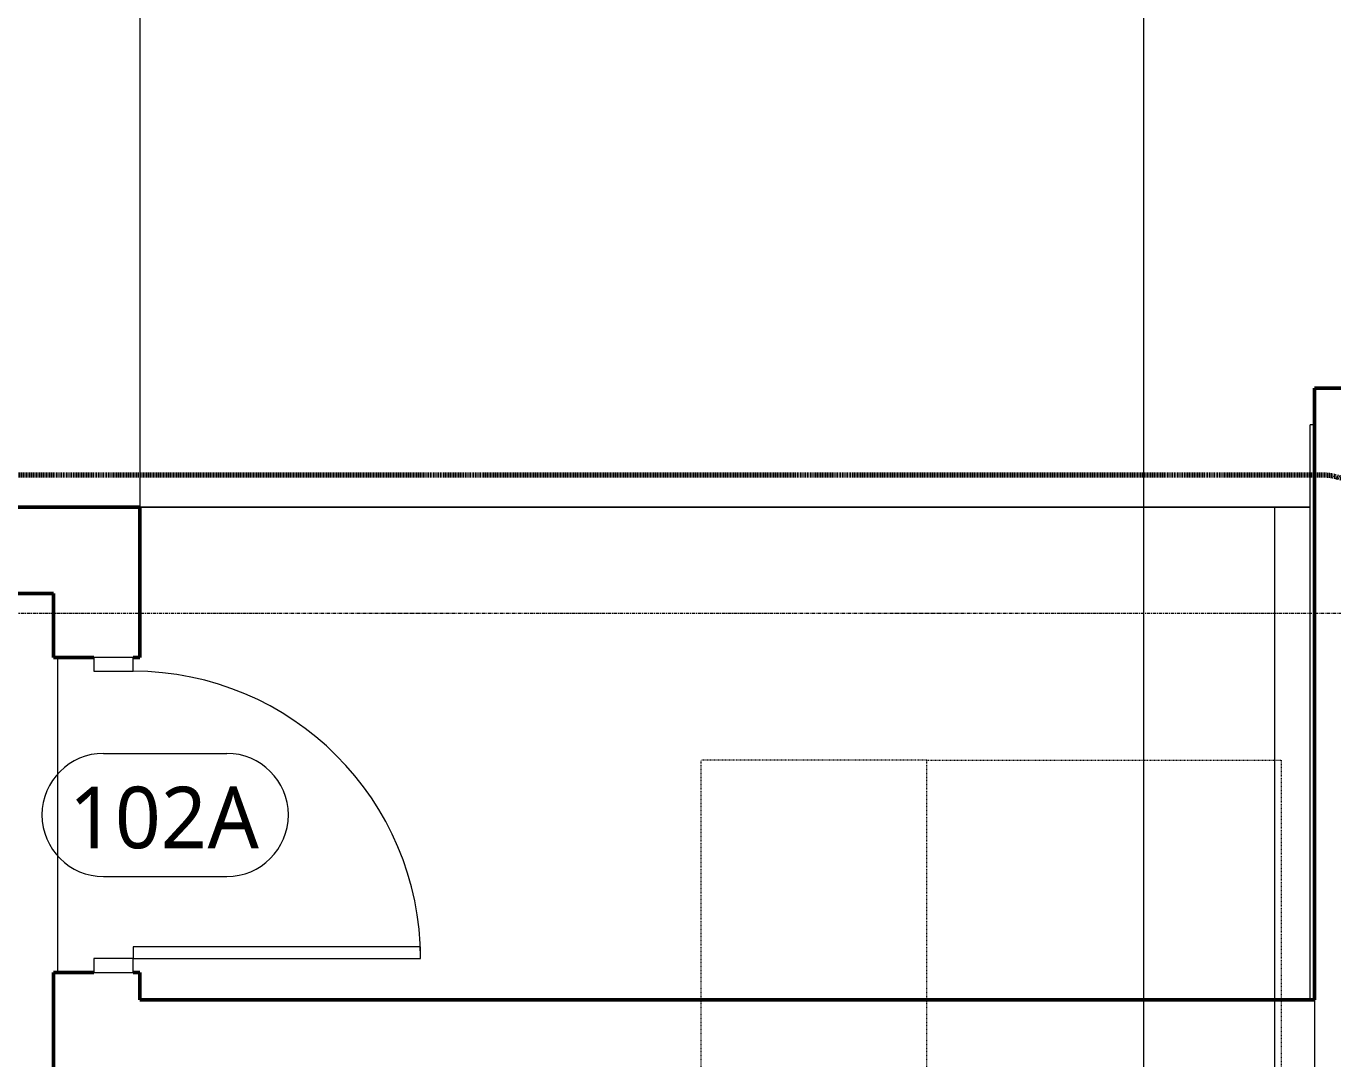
# Model space of a CAD drawing. Header units: inches. Extents: x -1548 to 1644, y -860 to 924.
# Drawn here: x -790.6 to -599.7, y 432.4 to 583.3 of the extents above; entities that cross this region are included whole.
import ezdxf

# ---------------------------------------------------------------- set-up
doc = ezdxf.new("R2010")
doc.units = ezdxf.units.IN
doc.header["$MEASUREMENT"] = 0
for name, pattern in [('Dash Dot 3_16_', [0.3125, 0.1875, -0.0625, 0, -0.0625]), ('Grid Line', [0.875, 0.5, -0.125, 0.125, -0.125]), ('Overhead 1_16_', [0.101562, 0.0625, -0.039062])]:
    doc.linetypes.add(name, pattern=pattern)
for name, color, linetype, lineweight in [('A-ANNO-DIMS', 211, 'Continuous', 9), ('A-ANNO-DIMS-96', 211, 'Continuous', 9), ('A-ANNO-SYMB', 150, 'Continuous', 9), ('A-DOOR', 31, 'Continuous', 13), ('A-DOOR-FRAM', 31, 'Continuous', 20), ('A-DOOR-IDEN', 31, 'Continuous', 9), ('A-FLOR', 192, 'Continuous', 13), ('A-WALL', 113, 'Continuous', 13), ('E-ARBL-BNDY', 71, 'Continuous', 9), ('G-ANNO-SYMB', 111, 'Continuous', 9), ('S-GRID', 1, 'Continuous', 9), ('S-STRS-MBND', 31, 'Overhead 1_16_', 9)]:
    doc.layers.add(name, color=color, linetype=linetype, lineweight=lineweight)
doc.styles.add('Trebuchet MS', font='trebuc.ttf', dxfattribs={"width": 0.8, "height": 9})
doc.styles.add('Trebuchet MS_1', font='trebuc.ttf', dxfattribs={"height": 9})
doc.dimstyles.new('Linear_-_3_32__Trebuchet_MS', dxfattribs={"dimscale": 12, "dimtxt": 9.278558, "dimasz": 0.375, "dimexe": 0.5, "dimexo": 0.5, "dimgap": 0.125, "dimtad": 1, "dimdec": 4, "dimrnd": 0.0625, "dimzin": 3, "dimdsep": 46, "dimlunit": 4, "dimtxsty": 'Trebuchet MS', "dimblk1": 'OBLIQUE', "dimblk2": 'OBLIQUE', "dimsah": 1, "dimcen": 0.09, "dimdle": 0.375, "dimazin": 0, "dimtfac": 1, "dimtdec": 4, "dimtix": 1, "dimtmove": 0, "dimatfit": 3, "dimfxl": 1, "dimtvp": 1, "dimfrac": 2, "dimtolj": 1, "dimtzin": 0, "dimarcsym": 2})

# ---------------------------------------------------------------- blocks, each defined once
blk = doc.blocks.new('Snowdon Towers Sample Structural_rvt-1-L1')
at = {"layer": 'A-FLOR', "color": 10}
blk.add_line((-603, 513), (-774, 513), dxfattribs=at)
blk = doc.blocks.new('Snowdon Towers Sample Electrical_rvt-1-L1')
at = {"layer": 'E-ARBL-BNDY', "color": 253}
for p, q in [((-602.38, 530.38), (-602.38, -354.5)), ((-602.38, 530.38), (-476.38, 530.38)), ((-1338, 513), (-608.18, 513)), ((-608.18, 105.25), (-608.18, 513))]:
    blk.add_line(p, q, dxfattribs=at)
blk = doc.blocks.new('Snowdon Towers Sample Site_rvt-1-L1')
at = {"layer": 'A-FLOR', "color": 10}
blk.add_line((-774, 513), (-603, 513), dxfattribs=at)
blk = doc.blocks.new('Door-Passage-Single-Flush - 42_ x 96_ _Exterior_-2162731-L1')
at = {"layer": 'A-DOOR', "lineweight": 20}
for p, q in [((21, 47.5625), (19.25, 47.5625)), ((19.25, 47.5625), (19.25, 5.5625)), ((21, 5.5625), (21, 47.5625)), ((19.25, 5.5625), (21, 5.5625))]:
    blk.add_line(p, q, dxfattribs=at)
at = {"layer": 'A-DOOR', "lineweight": 9}
blk.add_arc((21, 5.5625), 42, 90, 180, dxfattribs=at)
at = {"layer": 'A-DOOR-FRAM'}
for p, q in [((-21, 5.5625), (-23, 5.5625)), ((-23, 5.5625), (-23, -0.1875)), ((-21, -0.1875), (-21, 5.5625)), ((21, 5.5625), (21, -0.1875)), ((23, 5.5625), (21, 5.5625)), ((23, -0.1875), (23, 5.5625)), ((-23, -0.1875), (-21, -0.1875)), ((21, -0.1875), (23, -0.1875))]:
    blk.add_line(p, q, dxfattribs=at)
blk = doc.blocks.new('DIMBLOCK2-L1')
at = {"layer": 'A-ANNO-DIMS-96'}
for p, q in [((-1195.5, 792.49), (-1195.5, 798.49)), ((-774, 792.49), (-774, 798.49)), ((-1195.5, 792.49), (-774, 792.49)), ((-1195.5, 792.49), (-1195.5, 531)), ((-774, 792.49), (-774, 506.38))]:
    blk.add_line(p, q, dxfattribs=at)
at = {"layer": 'A-ANNO-DIMS-96', "lineweight": 70}
for p, q in [((-1195.5, 792.49), (-1193.25, 794.74)), ((-774, 792.49), (-771.75, 794.74)), ((-1195.5, 792.49), (-1197.75, 790.24)), ((-774, 792.49), (-776.25, 790.24))]:
    blk.add_line(p, q, dxfattribs=at)
at = {"layer": 'A-ANNO-DIMS-96', "color": 0, "insert": (-1006.77, 805.5), "char_height": 9, "width": 52.8406, "attachment_point": 1, "line_spacing_factor": 1.048425, "style": 'Trebuchet MS'}
blk.add_mtext('35\' - 1 1/2"', dxfattribs=at)
blk = doc.blocks.new('_Oblique')
at = {"color": 0, "linetype": 'ByBlock', "lineweight": -2}
blk.add_line((-0.5, -0.5), (0.5, 0.5), dxfattribs=at)
blk = doc.blocks.new('DIMBLOCK3-L1')
at = {"layer": 'A-ANNO-DIMS-96'}
for p, q in [((-774, 792.49), (-774, 798.49)), ((-597, 792.49), (-597, 798.49)), ((-774, 792.49), (-597, 792.49)), ((-774, 792.49), (-774, 506.38)), ((-597, 792.49), (-597, 519))]:
    blk.add_line(p, q, dxfattribs=at)
at = {"layer": 'A-ANNO-DIMS-96', "lineweight": 70}
for p, q in [((-774, 792.49), (-771.75, 794.74)), ((-597, 792.49), (-594.75, 794.74)), ((-774, 792.49), (-776.25, 790.24)), ((-597, 792.49), (-599.25, 790.24))]:
    blk.add_line(p, q, dxfattribs=at)
at = {"layer": 'A-ANNO-DIMS-96', "color": 0, "insert": (-699.1, 805.5), "char_height": 9, "width": 32.6479, "attachment_point": 1, "line_spacing_factor": 1.048425, "style": 'Trebuchet MS'}
blk.add_mtext('14\' - 9"', dxfattribs=at)
blk = doc.blocks.new('DIMBLOCK17-L1')
at = {"layer": 'A-ANNO-DIMS-96'}
for p, q in [((-1338, 864.49), (-1338, 870.49)), ((753.06, 864.49), (753.06, 870.49)), ((-1342.5, 864.49), (757.56, 864.49)), ((-1338, 864.49), (-1338, 531)), ((753.06, 864.49), (753.06, 540.71))]:
    blk.add_line(p, q, dxfattribs=at)
at = {"layer": 'A-ANNO-DIMS-96', "lineweight": 70}
for p, q in [((-1338, 864.49), (-1335.75, 866.74)), ((753.06, 864.49), (755.31, 866.74)), ((-1338, 864.49), (-1340.25, 862.24)), ((753.06, 864.49), (750.81, 862.24))]:
    blk.add_line(p, q, dxfattribs=at)
at = {"layer": 'A-ANNO-DIMS-96', "color": 0, "insert": (-319.21, 877.5), "char_height": 9, "width": 64.1636, "attachment_point": 1, "line_spacing_factor": 1.048425, "style": 'Trebuchet MS'}
blk.add_mtext('174\' - 3 1/16"', dxfattribs=at)
blk = doc.blocks.new('Door Tag - Door Tag-2240266-L1')
at = {"layer": 'A-DOOR-IDEN'}
for p, q in [((-0.09375, 0.09375), (0.09375, 0.09375)), ((-0.09375, -0.09375), (0.09375, -0.09375))]:
    blk.add_line(p, q, dxfattribs=at)
for centre, start, end in [((-0.09375, 0), 90, 270), ((0.09375, 0), 270, 90)]:
    blk.add_arc(centre, 0.09375, start, end, dxfattribs=at)

msp = doc.modelspace()

# ---------------------------------------------------------------- linework, layer by layer
at = {"layer": 'A-ANNO-SYMB', "linetype": 'Dash Dot 3_16_', "lineweight": 70}
msp.add_line((-601.31081, 517.6711), (-1193.49035, 517.6711), dxfattribs=at)
msp.add_arc((-601.31081, 508.6711), 9, 0, 90, dxfattribs=at)
at = {"layer": 'A-FLOR'}
for p, q in [((-603, 513), (-774, 513)), ((-786, 445), (-786, 491))]:
    msp.add_line(p, q, dxfattribs=at)
at = {"layer": 'A-WALL', "lineweight": 50}
for p, q in [((-602.375, 441), (-602.375, 530.375)), ((-573.25, 530.375), (-602.375, 530.375)), ((-774, 513), (-804, 513)), ((-774, 491), (-774, 513)), ((-786.625, 500.375), (-798, 500.375)), ((-786.625, 500.375), (-786.625, 491)), ((-780.75, 491), (-786.625, 491)), ((-774, 491), (-775, 491)), ((-786.625, 445), (-786.625, 428.375)), ((-780.75, 445), (-786.625, 445)), ((-774, 445), (-775, 445)), ((-774, 441), (-774, 445)), ((-602.375, 441), (-774, 441))]:
    msp.add_line(p, q, dxfattribs=at)
at = {"layer": 'A-WALL'}
for p in [(-603, 441), (-602.375, 525)]:
    msp.add_line(p, (-603, 525), dxfattribs=at)
at = {"layer": 'G-ANNO-SYMB'}
msp.add_line((-627.28888, -454.5), (-627.28888, 721.5), dxfattribs=at)
at = {"layer": 'S-GRID', "linetype": 'Grid Line'}
msp.add_line((-1479.1199, 497.5), (1029.23722, 497.5), dxfattribs=at)
at = {"layer": 'S-STRS-MBND'}
for p, q in [((-692, 428), (-692, 476)), ((-659, 476), (-692, 476)), ((-659, 476), (-607.25, 476)), ((-659, 428), (-659, 476)), ((-607.25, 476), (-607.25, 414))]:
    msp.add_line(p, q, dxfattribs=at)

# ---------------------------------------------------------------- block references
at = {"lineweight": 5}
for name in ['Snowdon Towers Sample Site_rvt-1-L1', 'Snowdon Towers Sample Electrical_rvt-1-L1', 'Snowdon Towers Sample Structural_rvt-1-L1']:
    msp.add_blockref(name, (0, 0), dxfattribs=at)
at = {"layer": 'A-DOOR', "rotation": 269.9999999999998}
msp.add_blockref('Door-Passage-Single-Flush - 42_ x 96_ _Exterior_-2162731-L1', (-780.5625, 468), dxfattribs=at)
at = {"layer": 'A-DOOR-IDEN', "xscale": 95.99999999999994, "yscale": 95.99999999999994, "zscale": 95.99999999999994}
msp.add_blockref('Door Tag - Door Tag-2240266-L1', (-770.3125, 468), dxfattribs=at)

# ---------------------------------------------------------------- texts
at = {"layer": 'A-DOOR-IDEN', "char_height": 9, "attachment_point": 1, "style": 'Trebuchet MS_1'}
for s, insert, width in [('102', (-784.35697, 472.13091), 24.543), ('A', (-764.10697, 472.13091), 9.09)]:
    msp.add_mtext(s, dxfattribs=dict(at, insert=insert, width=width))

# ---------------------------------------------------------------- dimensions: what is measured, and where the dimension line sits
at = {"layer": 'A-ANNO-DIMS'}
for base, p1, p2, override, picture, middle in [((753.05543, 864.48785), (-1338, 525), (753.05543, 534.7106), {"dimpost": '<>', "dimfxl": 2091.077981}, 'DIMBLOCK17-L1', (-292.47228, 870.58179)), ((-774, 792.48785), (-1195.5, 525), (-774, 500.375), {"dimpost": '<>', "dimfxl": 422.218712}, 'DIMBLOCK2-L1', (-984.75, 798.56664)), ((-597, 792.48785), (-774, 500.375), (-597, 513), {"dimpost": '<>', "dimfxl": 177.449685}, 'DIMBLOCK3-L1', (-685.5, 798.58179))]:
    dim = msp.add_linear_dim(base=base, p1=p1, p2=p2, dimstyle='Linear_-_3_32__Trebuchet_MS', override=override, dxfattribs=at)
    dim.commit()
    dim.dimension.update_dxf_attribs({"geometry": picture, "text_midpoint": middle})

doc.saveas('drawing.dxf')
